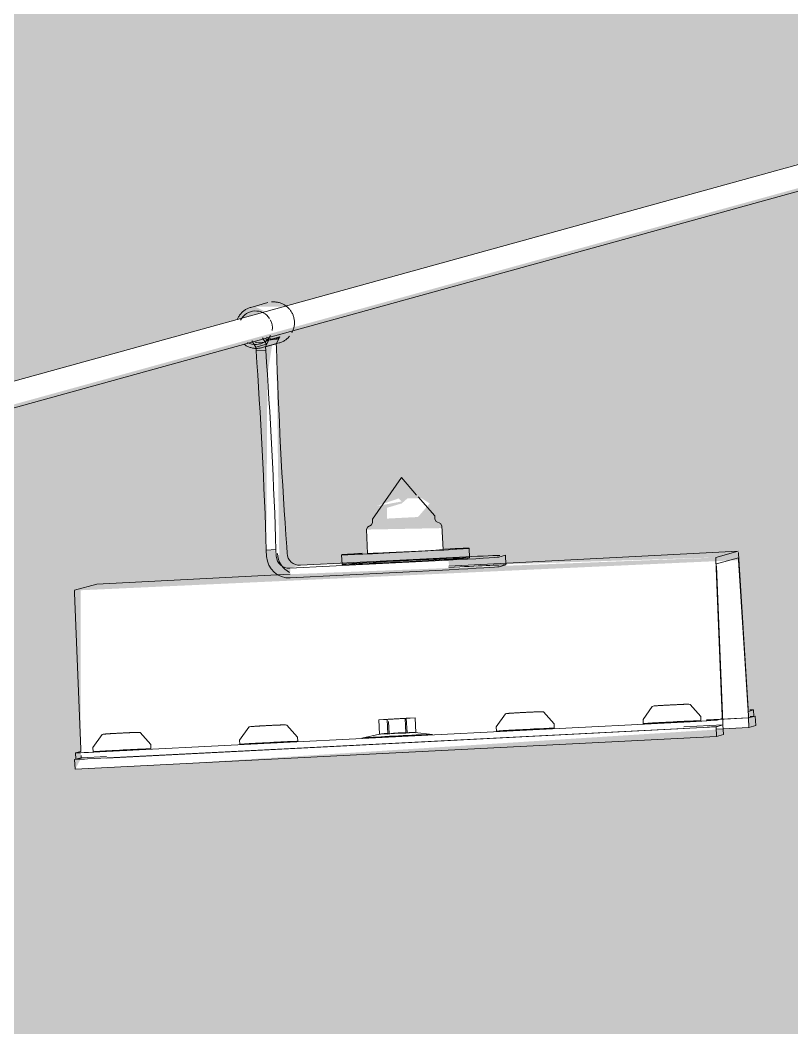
# Model space of a CAD drawing. Header units: millimetres. Extents: x 4237772 to 4686020, y -673 to 29459.
# Drawn here: x 4293695.9 to 4293935.9, y 10424.9 to 10738.1 of the extents above; entities that cross this region are included whole.
import ezdxf

# ---------------------------------------------------------------- set-up
doc = ezdxf.new("R2010")
doc.units = ezdxf.units.MM
doc.layers.add('A-ROOF-PATT', color=132, linetype='Continuous', lineweight=5)
doc.layers.add('Q-SPCQ', color=91, linetype='Continuous', lineweight=5)

# ---------------------------------------------------------------- blocks, each defined once
blk = doc.blocks.new('Static Line_Sayfa_Metal Deck_Pan Mount - Up to 15 _ pitch - Max 2 Users-1848369-SECTION - GRIDS C4-C5')
at = {"layer": 'Q-SPCQ'}
for p, q in [((4295948.37, 11248.74), (4293287.07, 10513.51)), ((4293289.2, 10505.8), (4295950.5, 11241.03)), ((4293772.96, 10650.34), (4293767.65, 10648.87)), ((4293774.36, 10650.57), (4293774.1, 10650.55)), ((4293767.9, 10638.48), (4293769.19, 10636.48)), ((4293769.19, 10636.48), (4293772.54, 10637.41)), ((4293771.11, 10636.34), (4293776.42, 10637.81)), ((4293772.54, 10637.41), (4293771.25, 10639.4)), ((4293772.18, 10636.63), (4293773.26, 10638.75)), ((4293772.18, 10636.63), (4293775.53, 10637.56)), ((4293773.26, 10638.75), (4293776.61, 10639.68)), ((4293776.61, 10639.68), (4293775.53, 10637.56)), ((4293775.53, 10637.56), (4293775.6, 10636.39)), ((4293769.19, 10636.48), (4293769.25, 10635.31)), ((4293769.25, 10635.31), (4293772.24, 10635.46)), ((4293772.24, 10635.46), (4293772.18, 10636.63)), ((4293805.45, 10583.05), (4293814.5, 10595.95)), ((4293819.19, 10590.54), (4293814.5, 10595.95)), ((4293824.82, 10584.05), (4293819.67, 10589.98)), ((4293824.88, 10583.02), (4293824.82, 10584.05)), ((4293805.13, 10581.29), (4293803.94, 10580.52)), ((4293805.5, 10582.02), (4293805.13, 10581.29)), ((4293805.45, 10583.05), (4293805.5, 10582.02)), ((4293824.88, 10583.02), (4293825.32, 10582.33)), ((4293826.58, 10581.69), (4293825.32, 10582.33)), ((4293827.03, 10580.99), (4293826.58, 10581.69)), ((4293827.41, 10573.59), (4293827.03, 10580.99)), ((4293803.56, 10579.78), (4293803.94, 10580.52)), ((4293803.56, 10579.78), (4293803.95, 10572.38)), ((4293778.79, 10574.48), (4293778.89, 10572.48)), ((4293775.43, 10573.55), (4293772.44, 10573.4)), ((4293772.44, 10573.4), (4293772.54, 10571.4)), ((4293775.54, 10571.55), (4293775.43, 10573.55)), ((4293783.09, 10568.69), (4293832.48, 10571.21)), ((4293795.83, 10571.96), (4293795.99, 10568.96)), ((4293919.24, 10573.05), (4293829.22, 10568.45)), ((4293835.68, 10571.01), (4293835.53, 10574)), ((4293844.72, 10571.23), (4293846.82, 10571.81)), ((4293846.98, 10568.82), (4293846.83, 10571.81)), ((4293919.24, 10573.05), (4293912.29, 10571.13)), ((4293922.34, 10524.03), (4293919.32, 10572.32)), ((4293829.12, 10570.29), (4293779.73, 10567.76)), ((4293832.63, 10568.22), (4293829.24, 10568.04)), ((4293844.87, 10568.23), (4293846.97, 10568.81)), ((4293912.29, 10570.37), (4293914.26, 10521.8)), ((4293912.46, 10569.15), (4293919.28, 10571.04)), ((4293914.43, 10519.82), (4293912.46, 10568.39)), ((4293919.36, 10570.3), (4293922.38, 10522.01)), ((4293779.83, 10565.92), (4293719.68, 10562.85)), ((4293779.89, 10564.77), (4293829.28, 10567.29)), ((4293712.73, 10560.93), (4293719.68, 10562.85)), ((4293714.7, 10511.59), (4293712.73, 10560.16)), ((4293815.99, 10521.18), (4293810.38, 10520.9)), ((4293815.58, 10521.07), (4293818.69, 10521.28)), ((4293818.69, 10521.28), (4293815.99, 10521.18)), ((4293815.99, 10521.18), (4293816.23, 10516.6)), ((4293818.69, 10521.28), (4293818.92, 10516.66)), ((4293907.65, 10520.39), (4293907.58, 10521.71)), ((4293922.43, 10521.27), (4293909.28, 10520.59)), ((4293909.47, 10520.61), (4293922.46, 10521.27)), ((4293924, 10523.73), (4293922.42, 10523.29)), ((4293924.52, 10521.84), (4293922.43, 10521.27)), ((4293922.43, 10521.27), (4293922.58, 10518.27)), ((4293922.46, 10521.27), (4293924.1, 10521.73)), ((4293924.11, 10521.73), (4293924.01, 10523.73)), ((4293924.68, 10518.85), (4293924.52, 10521.84)), ((4293712.81, 10508.28), (4293912.37, 10518.49)), ((4293722.68, 10510.79), (4293902.28, 10519.97)), ((4293722.78, 10508.79), (4293902.39, 10517.97)), ((4293810.38, 10520.9), (4293807.39, 10520.7)), ((4293807.39, 10520.7), (4293809.98, 10520.78)), ((4293807.63, 10516.15), (4293807.39, 10520.7)), ((4293809.98, 10520.78), (4293815.58, 10521.07)), ((4293809.98, 10520.78), (4293810.21, 10516.23)), ((4293810.42, 10520.16), (4293810.62, 10516.34)), ((4293815.58, 10521.07), (4293815.82, 10516.49)), ((4293843.97, 10518.44), (4293844.04, 10517.13)), ((4293862.01, 10518.06), (4293861.94, 10519.37)), ((4293889.61, 10520.78), (4293889.67, 10519.47)), ((4293914.46, 10519.06), (4293902.36, 10518.45)), ((4293914.46, 10519.06), (4293912.37, 10518.49)), ((4293912.37, 10518.49), (4293912.52, 10515.49)), ((4293912.4, 10517.75), (4293922.58, 10518.27)), ((4293914.26, 10521.03), (4293912.68, 10520.6)), ((4293912.79, 10518.6), (4293914.43, 10519.06)), ((4293914.62, 10516.07), (4293914.46, 10519.06)), ((4293922.58, 10518.27), (4293924.68, 10518.85)), ((4293712.96, 10505.28), (4293912.52, 10515.49)), ((4293782.19, 10513.97), (4293782.12, 10515.29)), ((4293807.68, 10516.16), (4293802.15, 10514.99)), ((4293810.66, 10515.47), (4293807.67, 10515.27)), ((4293807.67, 10515.27), (4293810.26, 10515.36)), ((4293810.26, 10515.36), (4293815.86, 10515.65)), ((4293816.27, 10515.76), (4293810.66, 10515.47)), ((4293815.86, 10515.65), (4293818.97, 10515.85)), ((4293818.97, 10515.85), (4293816.27, 10515.76)), ((4293824.08, 10516.12), (4293818.62, 10516.7)), ((4293912.52, 10515.49), (4293914.62, 10516.07)), ((4293718.51, 10512.03), (4293718.57, 10510.71)), ((4293736.55, 10511.64), (4293736.48, 10512.95)), ((4293764.14, 10514.36), (4293764.21, 10513.05)), ((4293712.81, 10508.28), (4293714.9, 10508.86)), ((4293713.11, 10510.39), (4293713.22, 10508.39)), ((4293713.12, 10510.39), (4293714.7, 10510.83)), ((4293714.87, 10508.85), (4293713.23, 10508.39)), ((4293722.76, 10509.26), (4293714.9, 10508.86)), ((4293712.96, 10505.28), (4293712.81, 10508.28))]:
    blk.add_line(p, q, dxfattribs=at)
at = {"layer": 'Q-SPCQ', "flags": 128}
for points in [[(4293780.4, 10640.96), (4293780.52, 10641.19), (4293780.63, 10641.42), (4293780.73, 10641.66), (4293780.82, 10641.9), (4293780.91, 10642.15), (4293780.98, 10642.4), (4293781.04, 10642.65), (4293781.09, 10642.91), (4293781.13, 10643.16), (4293781.16, 10643.42), (4293781.18, 10643.68), (4293781.2, 10643.94), (4293781.2, 10644.2), (4293781.19, 10644.46), (4293781.17, 10644.72), (4293781.13, 10644.98), (4293781.09, 10645.23), (4293781.04, 10645.49), (4293780.98, 10645.74), (4293780.91, 10645.99), (4293780.83, 10646.24), (4293780.74, 10646.48), (4293780.64, 10646.72), (4293780.53, 10646.95), (4293780.41, 10647.18), (4293780.28, 10647.41), (4293780.14, 10647.63), (4293779.99, 10647.84), (4293779.84, 10648.05), (4293779.68, 10648.25), (4293779.5, 10648.45), (4293779.33, 10648.64), (4293779.14, 10648.82), (4293778.95, 10648.99), (4293778.75, 10649.16), (4293778.54, 10649.32), (4293778.33, 10649.47), (4293778.11, 10649.61), (4293777.89, 10649.74), (4293777.66, 10649.86), (4293777.42, 10649.98), (4293777.18, 10650.08), (4293776.94, 10650.18), (4293776.7, 10650.26), (4293776.45, 10650.34), (4293776.19, 10650.4), (4293775.94, 10650.46), (4293775.68, 10650.5), (4293775.43, 10650.53), (4293775.17, 10650.56), (4293774.91, 10650.57), (4293774.65, 10650.57), (4293774.39, 10650.57), (4293774.36, 10650.57)], [(4293767.65, 10648.87), (4293767.4, 10648.8), (4293767.15, 10648.71), (4293766.91, 10648.62), (4293766.67, 10648.51), (4293766.43, 10648.4), (4293766.2, 10648.28), (4293765.98, 10648.15), (4293765.76, 10648.01), (4293765.55, 10647.86), (4293765.34, 10647.7), (4293765.14, 10647.53), (4293764.94, 10647.36), (4293764.76, 10647.18), (4293764.58, 10646.99), (4293764.41, 10646.8), (4293764.24, 10646.59), (4293764.09, 10646.39), (4293763.94, 10646.17), (4293763.8, 10645.95), (4293763.67, 10645.72), (4293763.55, 10645.49), (4293763.44, 10645.26), (4293763.34, 10645.02)], [(4293765.53, 10637.36), (4293765.74, 10637.21), (4293765.96, 10637.07), (4293766.19, 10636.94), (4293766.42, 10636.82), (4293766.65, 10636.7), (4293766.89, 10636.6), (4293767.13, 10636.51), (4293767.38, 10636.42), (4293767.62, 10636.35), (4293767.88, 10636.28), (4293768.13, 10636.23), (4293768.39, 10636.18), (4293768.65, 10636.15), (4293768.91, 10636.12), (4293769.17, 10636.11), (4293769.43, 10636.11), (4293769.69, 10636.11), (4293769.71, 10636.11)], [(4293776.42, 10637.81), (4293776.67, 10637.88), (4293776.92, 10637.97), (4293777.16, 10638.06), (4293777.4, 10638.17), (4293777.64, 10638.28), (4293777.87, 10638.4), (4293778.09, 10638.53), (4293778.31, 10638.67), (4293778.52, 10638.82), (4293778.73, 10638.98), (4293778.93, 10639.15), (4293779.13, 10639.32), (4293779.31, 10639.5), (4293779.49, 10639.69), (4293779.66, 10639.89)], [(4293769.71, 10636.11), (4293769.97, 10636.13), (4293770.23, 10636.16), (4293770.48, 10636.2), (4293770.74, 10636.25), (4293770.99, 10636.31), (4293771.11, 10636.34)], [(4293889.61, 10520.78), (4293892.5, 10524.84), (4293892.55, 10524.85)], [(4293907.58, 10521.71), (4293904.29, 10525.44), (4293903.83, 10525.5), (4293903.65, 10525.51), (4293903.54, 10525.51), (4293903.46, 10525.51), (4293903.39, 10525.51), (4293903.31, 10525.51), (4293903.23, 10525.51), (4293903.15, 10525.51), (4293903.07, 10525.5), (4293902.98, 10525.5), (4293902.88, 10525.5), (4293902.78, 10525.49), (4293902.67, 10525.49), (4293902.56, 10525.49), (4293902.44, 10525.48), (4293902.31, 10525.48), (4293902.18, 10525.47), (4293902.04, 10525.46), (4293901.9, 10525.46), (4293901.75, 10525.45), (4293901.59, 10525.45), (4293901.44, 10525.44), (4293901.27, 10525.43), (4293901.1, 10525.42), (4293900.93, 10525.42), (4293900.76, 10525.41), (4293900.58, 10525.4), (4293900.39, 10525.39), (4293900.21, 10525.38), (4293900.02, 10525.37), (4293899.83, 10525.36), (4293899.63, 10525.35), (4293899.44, 10525.34), (4293899.24, 10525.33), (4293899.04, 10525.32), (4293898.84, 10525.31), (4293898.64, 10525.3), (4293898.44, 10525.29), (4293898.24, 10525.28), (4293898.04, 10525.27), (4293897.84, 10525.26), (4293897.64, 10525.25), (4293897.44, 10525.24), (4293897.24, 10525.23), (4293897.05, 10525.22), (4293896.86, 10525.21), (4293896.67, 10525.2), (4293896.48, 10525.19), (4293896.29, 10525.18), (4293896.11, 10525.17), (4293895.93, 10525.16), (4293895.76, 10525.15), (4293895.59, 10525.14), (4293895.42, 10525.13), (4293895.26, 10525.12), (4293895.11, 10525.11), (4293894.96, 10525.1), (4293894.81, 10525.09), (4293894.67, 10525.08), (4293894.53, 10525.08), (4293894.4, 10525.07), (4293894.28, 10525.06), (4293894.16, 10525.05), (4293894.05, 10525.04), (4293893.95, 10525.04), (4293893.85, 10525.03), (4293893.75, 10525.02), (4293893.67, 10525.02), (4293893.58, 10525.01), (4293893.51, 10525), (4293893.43, 10525), (4293893.36, 10524.99), (4293893.28, 10524.98), (4293893.19, 10524.97), (4293893.06, 10524.96), (4293892.81, 10524.91), (4293892.55, 10524.85)], [(4293843.97, 10518.44), (4293846.86, 10522.5), (4293846.91, 10522.52)], [(4293861.94, 10519.37), (4293858.65, 10523.11), (4293858.19, 10523.17), (4293858.01, 10523.17), (4293857.91, 10523.18), (4293857.82, 10523.18), (4293857.75, 10523.18), (4293857.67, 10523.17), (4293857.6, 10523.17), (4293857.52, 10523.17), (4293857.43, 10523.17), (4293857.34, 10523.17), (4293857.24, 10523.16), (4293857.14, 10523.16), (4293857.03, 10523.16), (4293856.92, 10523.15), (4293856.8, 10523.15), (4293856.67, 10523.14), (4293856.54, 10523.14), (4293856.4, 10523.13), (4293856.26, 10523.12), (4293856.11, 10523.12), (4293855.96, 10523.11), (4293855.8, 10523.1), (4293855.63, 10523.1), (4293855.47, 10523.09), (4293855.29, 10523.08), (4293855.12, 10523.07), (4293854.94, 10523.06), (4293854.76, 10523.06), (4293854.57, 10523.05), (4293854.38, 10523.04), (4293854.19, 10523.03), (4293853.99, 10523.02), (4293853.8, 10523.01), (4293853.6, 10523), (4293853.4, 10522.99), (4293853.2, 10522.98), (4293853, 10522.97), (4293852.8, 10522.96), (4293852.6, 10522.95), (4293852.4, 10522.94), (4293852.2, 10522.93), (4293852, 10522.92), (4293851.8, 10522.91), (4293851.61, 10522.9), (4293851.41, 10522.89), (4293851.22, 10522.88), (4293851.03, 10522.87), (4293850.84, 10522.85), (4293850.66, 10522.84), (4293850.47, 10522.83), (4293850.3, 10522.82), (4293850.12, 10522.81), (4293849.95, 10522.8), (4293849.79, 10522.79), (4293849.63, 10522.79), (4293849.47, 10522.78), (4293849.32, 10522.77), (4293849.17, 10522.76), (4293849.03, 10522.75), (4293848.9, 10522.74), (4293848.77, 10522.73), (4293848.64, 10522.73), (4293848.53, 10522.72), (4293848.41, 10522.71), (4293848.31, 10522.7), (4293848.21, 10522.7), (4293848.12, 10522.69), (4293848.03, 10522.68), (4293847.95, 10522.68), (4293847.87, 10522.67), (4293847.79, 10522.66), (4293847.72, 10522.66), (4293847.64, 10522.65), (4293847.55, 10522.64), (4293847.42, 10522.62), (4293847.17, 10522.58), (4293846.91, 10522.52)], [(4293764.14, 10514.36), (4293767.03, 10518.42), (4293767.08, 10518.43)], [(4293782.12, 10515.29), (4293778.83, 10519.03), (4293778.36, 10519.08), (4293778.19, 10519.09), (4293778.08, 10519.09), (4293778, 10519.09), (4293777.92, 10519.09), (4293777.85, 10519.09), (4293777.77, 10519.09), (4293777.69, 10519.09), (4293777.61, 10519.09), (4293777.52, 10519.08), (4293777.42, 10519.08), (4293777.32, 10519.08), (4293777.21, 10519.07), (4293777.1, 10519.07), (4293776.98, 10519.06), (4293776.85, 10519.06), (4293776.72, 10519.05), (4293776.58, 10519.05), (4293776.44, 10519.04), (4293776.29, 10519.03), (4293776.13, 10519.03), (4293775.97, 10519.02), (4293775.81, 10519.01), (4293775.64, 10519.01), (4293775.47, 10519), (4293775.29, 10518.99), (4293775.11, 10518.98), (4293774.93, 10518.97), (4293774.75, 10518.96), (4293774.56, 10518.96), (4293774.37, 10518.95), (4293774.17, 10518.94), (4293773.98, 10518.93), (4293773.78, 10518.92), (4293773.58, 10518.91), (4293773.38, 10518.9), (4293773.18, 10518.89), (4293772.98, 10518.88), (4293772.78, 10518.87), (4293772.58, 10518.86), (4293772.38, 10518.85), (4293772.18, 10518.83), (4293771.98, 10518.82), (4293771.78, 10518.81), (4293771.59, 10518.8), (4293771.39, 10518.79), (4293771.2, 10518.78), (4293771.02, 10518.77), (4293770.83, 10518.76), (4293770.65, 10518.75), (4293770.47, 10518.74), (4293770.3, 10518.73), (4293770.13, 10518.72), (4293769.96, 10518.71), (4293769.8, 10518.7), (4293769.65, 10518.69), (4293769.49, 10518.68), (4293769.35, 10518.68), (4293769.21, 10518.67), (4293769.07, 10518.66), (4293768.94, 10518.65), (4293768.82, 10518.64), (4293768.7, 10518.63), (4293768.59, 10518.63), (4293768.48, 10518.62), (4293768.39, 10518.61), (4293768.29, 10518.61), (4293768.2, 10518.6), (4293768.12, 10518.59), (4293768.04, 10518.59), (4293767.97, 10518.58), (4293767.89, 10518.57), (4293767.82, 10518.57), (4293767.73, 10518.56), (4293767.6, 10518.54), (4293767.35, 10518.5), (4293767.08, 10518.43)], [(4293718.51, 10512.03), (4293721.39, 10516.08), (4293721.45, 10516.1)], [(4293736.48, 10512.95), (4293733.19, 10516.69), (4293732.73, 10516.75), (4293732.55, 10516.76), (4293732.44, 10516.76), (4293732.36, 10516.76), (4293732.28, 10516.76), (4293732.21, 10516.76), (4293732.13, 10516.76), (4293732.05, 10516.75), (4293731.97, 10516.75), (4293731.88, 10516.75), (4293731.78, 10516.75), (4293731.68, 10516.74), (4293731.57, 10516.74), (4293731.46, 10516.73), (4293731.34, 10516.73), (4293731.21, 10516.72), (4293731.08, 10516.72), (4293730.94, 10516.71), (4293730.8, 10516.71), (4293730.65, 10516.7), (4293730.49, 10516.69), (4293730.34, 10516.69), (4293730.17, 10516.68), (4293730, 10516.67), (4293729.83, 10516.66), (4293729.66, 10516.66), (4293729.48, 10516.65), (4293729.29, 10516.64), (4293729.11, 10516.63), (4293728.92, 10516.62), (4293728.73, 10516.61), (4293728.53, 10516.6), (4293728.34, 10516.59), (4293728.14, 10516.58), (4293727.94, 10516.57), (4293727.74, 10516.56), (4293727.54, 10516.55), (4293727.34, 10516.54), (4293727.14, 10516.53), (4293726.94, 10516.52), (4293726.74, 10516.51), (4293726.54, 10516.5), (4293726.34, 10516.49), (4293726.14, 10516.48), (4293725.95, 10516.47), (4293725.76, 10516.46), (4293725.57, 10516.45), (4293725.38, 10516.44), (4293725.19, 10516.43), (4293725.01, 10516.42), (4293724.83, 10516.41), (4293724.66, 10516.4), (4293724.49, 10516.39), (4293724.32, 10516.38), (4293724.16, 10516.37), (4293724.01, 10516.36), (4293723.86, 10516.35), (4293723.71, 10516.34), (4293723.57, 10516.33), (4293723.43, 10516.32), (4293723.3, 10516.32), (4293723.18, 10516.31), (4293723.06, 10516.3), (4293722.95, 10516.29), (4293722.85, 10516.29), (4293722.75, 10516.28), (4293722.65, 10516.27), (4293722.57, 10516.27), (4293722.48, 10516.26), (4293722.41, 10516.25), (4293722.33, 10516.25), (4293722.26, 10516.24), (4293722.18, 10516.23), (4293722.09, 10516.22), (4293721.96, 10516.21), (4293721.71, 10516.16), (4293721.45, 10516.1)]]:
    blk.add_lwpolyline(points, dxfattribs=at)
at = {"layer": 'Q-SPCQ'}
for centre, major_axis, ratio, start_param, end_param in [((4293769.1, 10642.53), (-1.39, 5.03), 0.999054, 6.064948, 7.112145), ((4293769.1, 10642.53), (-1.39, 5.03), 0.999054, 5.01775, 6.064948), ((4293769.1, 10642.53), (-1.39, 5.03), 0.999054, 4.283809, 4.942423), ((4293769.1, 10642.53), (-1.39, 5.03), 0.999054, 2.923355, 3.970552), ((4293769.1, 10642.53), (-1.39, 5.03), 0.999054, 2.376458, 2.923355), ((4293770.34, 10643.21), (-1.42, 5.14), 0.999054, 2.606455, 3.451522), ((4293773.7, 10644.14), (-1.42, 5.14), 0.999054, 2.606455, 3.451522), ((4293774.97, 10644.15), (-1.39, 5.03), 0.999054, 2.376018, 2.923355), ((4293774.97, 10644.15), (-1.39, 5.03), 0.999054, 2.923355, 3.141593), ((4293768.21, 10603.63), (-3.58, 69.91), 0.042464, 4.263032, 5.180598), ((4293771.21, 10603.78), (-3.58, 69.91), 0.042464, 4.263032, 5.180598), ((4293779.82, 10606.16), (-3.58, 69.91), 0.042464, 1.121439, 2.039005), ((4293779.53, 10571.76), (-1.86, 6.75), 0.999054, 1.352559, 2.923355), ((4293779.53, 10571.76), (-1.07, 3.86), 0.999054, 1.352559, 2.923355), ((4293782.88, 10572.68), (-1.86, 6.75), 0.999054, 1.352559, 2.399756), ((4293782.88, 10572.68), (-1.07, 3.86), 0.999054, 1.352559, 2.923355), ((4293815.68, 10572.98), (19.85, 1.02), 0.009417, 3.099114, 6.240706), ((4293815.68, 10572.98), (19.85, 1.02), 0.009417, 2.313715, 3.099114), ((4293815.68, 10572.98), (11.73, 0.6), 0.009417, 3.099114, 6.240706), ((4293815.68, 10572.98), (19.85, 1.02), 0.009417, 6.240706, 7.195383), ((4293829.75, 10570.46), (14.98, 0.77), 0.009417, 4.66991, 6.240706), ((4293831.85, 10571.04), (14.98, 0.77), 0.009417, 0.48112, 1.528317), ((4293919.29, 10572.05), (-0.051, 0.999), 0.042464, 4.973974, 5.41352), ((4293815.83, 10569.99), (19.85, 1.02), 0.009417, 3.099114, 6.240706), ((4293815.83, 10569.99), (19.85, 1.02), 0.009417, 6.240706, 9.382299), ((4293829.91, 10567.47), (14.98, 0.77), 0.009417, 4.66991, 6.240706), ((4293832, 10568.04), (14.98, 0.77), 0.009417, 6.240706, 7.811503), ((4293912.34, 10570.13), (-0.051, 0.999), 0.042464, 0.009426, 1.328063), ((4293912.51, 10568.16), (-0.051, 0.999), 0.042464, 0.009426, 0.229199), ((4293919.33, 10570.04), (-0.051, 0.999), 0.042464, 4.973974, 6.283185), ((4293712.79, 10559.93), (-0.051, 0.999), 0.042464, 0.229199, 1.328063), ((4293914.21, 10522.03), (-0.051, 0.999), 0.042464, 3.370791, 4.469655), ((4293922.41, 10522.27), (-0.051, 0.999), 0.042464, 1.832382, 2.931246), ((4293922.37, 10524.29), (-0.051, 0.999), 0.042464, 2.931246, 3.141593), ((4293914.02, 10523.22), (9.99, 0.51), 0.009417, 6.240706, 6.764305), ((4293914.13, 10521.22), (9.99, 0.51), 0.009417, 6.240706, 6.764305), ((4293853.02, 10517.59), (8.99, 0.46), 0.009417, 3.099114, 6.240706), ((4293853.02, 10517.59), (8.99, 0.46), 0.009417, 6.240706, 9.382299), ((4293898.66, 10519.93), (8.99, 0.46), 0.009417, 3.099114, 6.240706), ((4293898.66, 10519.93), (8.99, 0.46), 0.009417, 6.240706, 9.382299), ((4293902.7, 10520.09), (9.99, 0.51), 0.009417, 4.66991, 6.240706), ((4293902.81, 10518.09), (9.99, 0.51), 0.009417, 5.455308, 6.240706), ((4293914.38, 10520.05), (-0.051, 0.999), 0.042464, 3.151019, 4.469655), ((4293813.11, 10515.55), (10.99, 0.57), 0.009417, 3.099114, 6.240706), ((4293813.11, 10515.55), (10.99, 0.57), 0.009417, 6.240706, 9.382299), ((4293773.2, 10513.51), (8.99, 0.46), 0.009417, 3.099114, 6.240706), ((4293773.2, 10513.51), (8.99, 0.46), 0.009417, 6.240706, 9.382299), ((4293723.1, 10510.9), (9.99, 0.51), 0.009417, 3.099114, 4.66991), ((4293714.65, 10511.83), (-0.051, 0.999), 0.042464, 3.370791, 4.469655), ((4293714.82, 10509.85), (-0.051, 0.999), 0.042464, 3.151019, 4.469655), ((4293727.56, 10511.18), (8.99, 0.46), 0.009417, 3.099114, 6.240706), ((4293727.56, 10511.18), (8.99, 0.46), 0.009417, 6.240706, 9.382299), ((4293723.2, 10508.9), (9.99, 0.51), 0.009417, 3.099114, 3.884512)]:
    blk.add_ellipse(centre, major_axis=major_axis, ratio=ratio, start_param=start_param, end_param=end_param, dxfattribs=at)
for points in [[(4293807.63, 10516.15), (4293808.12, 10516.26), (4293809.11, 10516.41), (4293810.11, 10516.39), (4293810.62, 10516.34)], [(4293810.21, 10516.23), (4293809.78, 10516.3), (4293808.91, 10516.35), (4293808.05, 10516.24), (4293807.63, 10516.15)], [(4293815.82, 10516.49), (4293814.88, 10516.53), (4293813.01, 10516.52), (4293811.14, 10516.35), (4293810.21, 10516.23)], [(4293810.62, 10516.34), (4293811.55, 10516.46), (4293813.41, 10516.63), (4293815.29, 10516.64), (4293816.23, 10516.6)], [(4293818.92, 10516.66), (4293818.4, 10516.71), (4293817.36, 10516.73), (4293816.33, 10516.6), (4293815.82, 10516.49)], [(4293816.23, 10516.6), (4293816.67, 10516.69), (4293817.57, 10516.79), (4293818.47, 10516.73), (4293818.92, 10516.66)]]:
    blk.add_open_spline(points, degree=3, dxfattribs=at)

msp = doc.modelspace()

# ---------------------------------------------------------------- hatches: boundary and pattern name
at = {"layer": 'A-ROOF-PATT'}
h = msp.add_hatch(dxfattribs=at)
h.set_pattern_fill('FP_9', color=256, style=0, pattern_type=2)
h.set_pattern_definition([(3.05, (11919.841, -226018.123), (-59.9198678984, -0.0001809275), [])])
h.paths.add_polyline_path([(4278255.68, 9462.05), (4304897.93, 10866.67), (4309082.25, 11183.02), (4312463.32, 11362.94), (4312463.32, 11371.18), (4307185.57, 11099.1), (4306080.21, 11191.54), (4305617.63, 11216.95), (4305509.43, 11211.19), (4305509.43, 11207.58), (4305370.15, 11202.35), (4305322.96, 11202.56), (4305322.96, 11253.77), (4305239.45, 11237.89), (4305233.47, 11233.29), (4305214.31, 11227.35), (4305195.68, 11226.59), (4305108.64, 11228.29), (4305090.65, 11237.89), (4305085.9, 11241.77), (4305077.26, 11254.33), (4305070.89, 11267.69), (4304908.71, 11237.89), (4304902.73, 11233.29), (4304883.58, 11227.35), (4304864.94, 11226.59), (4304777.9, 11228.29), (4304759.91, 11237.89), (4304755.16, 11241.77), (4304747.5, 11251.97), (4304741.64, 11271.56), (4304742.07, 11284.9), (4304743.01, 11290.33), (4304747.65, 11301.59), (4304755.57, 11311.94), (4304766.15, 11320), (4304777.9, 11324.88), (4304790.79, 11326.59), (4304842.4, 11328.79), (4305029.77, 11361.95), (4305029.77, 11503.7), (4300245.6, 11502.07), (4296195.35, 11286.53), (4296200.11, 11243.19), (4296189.61, 11242.7), (4296187.08, 11286.09), (4293584.51, 11149.87), (4293563.14, 11149.13), (4293330.85, 11136.75), (4278258.28, 9462.34)])
h.paths.add_polyline_path([(4292935.79, 10300.91), (4292935.63, 10306.94), (4292958.77, 10313.3), (4292980.53, 10316.43), (4292996.51, 10360.76), (4293017.04, 10366.43), (4293161.46, 10373.82), (4293182.23, 10324.73), (4293225.03, 10326.92), (4293225.03, 10323.88), (4293219.79, 10321.44), (4293219.89, 10319.42), (4293202.08, 10316.74), (4293202.2, 10314.53), (4293157.3, 10312.24), (4293155.83, 10318.34), (4293136.37, 10364.32), (4293017.33, 10357.15), (4293001.43, 10311.97), (4292998.28, 10310.11), (4292996.14, 10307.98), (4292980.57, 10305.41), (4292980.53, 10303.19), (4292978.28, 10303.08)])
h.paths.add_polyline_path([(4293052.75, 10369.96), (4293066.43, 10374.31), (4293066.01, 10382.53), (4293086.92, 10383.11), (4293087.47, 10372.59), (4293066.01, 10370.78)])
h.paths.add_polyline_path([(4293428.42, 10437.46), (4293295.97, 10432.25), (4293296.03, 10434.13), (4293299.23, 10435.01), (4293345.27, 10436.61), (4293345.42, 10434.78), (4293428.43, 10437.46)])
h.paths.add_polyline_path([(4293229.11, 10371.61), (4293231.05, 10375.18), (4293230.86, 10377.44), (4293230.82, 10427.25), (4293435.5, 10436.63), (4293438.52, 10384.58), (4293430.42, 10384.17), (4293428.66, 10381.82), (4293243.98, 10372.37)])
h.paths.add_polyline_path([(4293048.99, 10392.78), (4293044, 10392.53), (4293045.59, 10439.9), (4293050.62, 10439.38), (4293050.58, 10413.73), (4293049.99, 10405.88)])
h.paths.add_polyline_path([(4293049.6, 10372.8), (4293050.58, 10407.95), (4293052.73, 10406.06), (4293053.28, 10373.82), (4293052.75, 10373.67)])
h.paths.add_polyline_path([(4293065.61, 10384.68), (4293070.9, 10390.47), (4293080.55, 10392.1), (4293084.84, 10390.85), (4293084.84, 10386.22), (4293068.39, 10384.81)])
h.paths.add_polyline_path([(4293291.68, 10437.88), (4293289.37, 10439.76), (4293288.58, 10439.72), (4293288.38, 10501.79), (4293290.31, 10503.51), (4293291.68, 10503.89), (4293292.6, 10438.13)])
h.paths.add_polyline_path([(4293670.35, 10504.3), (4293537.9, 10499.09), (4293537.96, 10500.97), (4293541.16, 10501.85), (4293587.2, 10503.45), (4293587.35, 10501.61), (4293670.36, 10504.3)])
h.paths.add_polyline_path([(4293471.03, 10438.44), (4293472.98, 10442.02), (4293472.79, 10444.28), (4293472.74, 10494.09), (4293677.43, 10503.46), (4293680.45, 10451.42), (4293672.35, 10451.01), (4293670.59, 10448.65), (4293491.46, 10439.49)])
h.paths.add_polyline_path([(4293320.1, 10438.71), (4293319.72, 10446.12), (4293343.2, 10446.58), (4293343.55, 10439.91), (4293322.8, 10438.78)])
h.paths.add_polyline_path([(4293322.75, 10453.38), (4293329.75, 10455.8), (4293330.52, 10454.83), (4293322.8, 10453.39)])
h.paths.add_polyline_path([(4293326.09, 10449.53), (4293326.09, 10452.87), (4293330.68, 10454.24), (4293332.49, 10455.8), (4293336.98, 10455.8), (4293339.4, 10454.24), (4293335.77, 10450.03), (4293330.65, 10449.76)])
h.paths.add_polyline_path([(4293533.61, 10504.71), (4293532.96, 10506.68), (4293530.43, 10508.82), (4293530.31, 10568.63), (4293531.32, 10570.09), (4293533.61, 10570.72), (4293534.53, 10504.97)])
h.paths.add_polyline_path([(4293912.28, 10571.13), (4293908.06, 10570.92), (4293779.83, 10565.92), (4293779.89, 10567.8), (4293783.09, 10568.69), (4293829.12, 10570.29), (4293829.28, 10568.45), (4293912.29, 10571.13)])
h.paths.add_polyline_path([(4293712.96, 10505.28), (4293714.9, 10508.86), (4293714.72, 10511.11), (4293714.67, 10560.93), (4293919.36, 10570.3), (4293922.38, 10518.26), (4293738.93, 10506.61)])
h.paths.add_polyline_path([(4293562.03, 10505.54), (4293561.65, 10512.95), (4293585.21, 10511.83), (4293585.48, 10506.74), (4293564.73, 10505.61)])
h.paths.add_polyline_path([(4293287.3, 10505.74), (4293284.33, 10506.97), (4293280.79, 10507.64), (4293280.6, 10511.23), (4293286.91, 10514.54), (4293287.93, 10516.18), (4293293.38, 10515.42), (4293296.29, 10516.05), (4293527.46, 10582.08), (4293527.11, 10582.26), (4293535.3, 10582.26), (4293538.22, 10582.89), (4293771.95, 10647.61), (4293769.04, 10649.1), (4293777.23, 10649.1), (4293780.48, 10649.82), (4294013.88, 10714.44), (4294010.97, 10715.93), (4294019.16, 10715.93), (4294022.41, 10716.66), (4294255.81, 10781.28), (4294252.9, 10782.77), (4294261.09, 10782.77), (4294264.33, 10783.49), (4294497.74, 10848.12), (4294494.83, 10849.61), (4294503.02, 10849.61), (4294506.26, 10850.33), (4294739.67, 10914.96), (4294736.76, 10916.44), (4294744.94, 10916.44), (4294748.19, 10917.17), (4294981.6, 10981.79), (4294978.68, 10983.28), (4294986.87, 10983.28), (4294990.12, 10984), (4295220.82, 11050.01), (4295223.77, 11050.99), (4295228.8, 11050.12), (4295232.05, 11050.84), (4295462.74, 11116.85), (4295465.68, 11117.82), (4295470.73, 11116.96), (4295473.64, 11117.58), (4295704.67, 11183.69), (4295707.61, 11184.66), (4295712.66, 11183.79), (4295715.57, 11184.42), (4295949.22, 11249.18), (4295949.22, 11251.41), (4295954.58, 11250.63), (4295957.6, 11247.06), (4295957.83, 11242.65), (4293291.22, 10507.7), (4293288.97, 10510.45), (4293287.34, 10505.85)])
h.paths.add_polyline_path([(4293564.68, 10520.22), (4293571.68, 10522.64), (4293572.58, 10521.69), (4293569.26, 10521.07)])
h.paths.add_polyline_path([(4293568.01, 10516.37), (4293568.01, 10519.71), (4293572.61, 10521.07), (4293574.41, 10522.64), (4293578.91, 10522.64), (4293581.33, 10521.07), (4293577.69, 10516.86), (4293572.58, 10516.6)])
h.paths.add_polyline_path([(4293775.54, 10571.55), (4293774.88, 10573.52), (4293772.44, 10573.4), (4293772.76, 10627.76), (4293774.26, 10637.21), (4293775.55, 10637.21), (4293776.46, 10571.81)])
h.paths.add_polyline_path([(4294154.21, 10637.97), (4294021.76, 10632.76), (4294021.82, 10634.64), (4294025.02, 10635.52), (4294071.05, 10637.12), (4294071.21, 10635.29), (4294154.21, 10637.97)])
h.paths.add_polyline_path([(4293954.89, 10572.12), (4293956.83, 10575.69), (4293956.64, 10577.95), (4293956.6, 10627.76), (4294161.29, 10637.14), (4294164.31, 10585.1), (4294156.2, 10584.68), (4294154.45, 10582.33), (4293986.4, 10573.73)])
h.paths.add_polyline_path([(4293803.96, 10572.38), (4293803.57, 10579.79), (4293827.06, 10580.25), (4293827.4, 10573.58), (4293806.66, 10572.45)])
h.paths.add_polyline_path([(4293806.61, 10587.06), (4293813.61, 10589.48), (4293814.51, 10588.53), (4293811.19, 10587.91)])
h.paths.add_polyline_path([(4293809.94, 10583.2), (4293809.94, 10586.55), (4293814.53, 10587.91), (4293816.34, 10589.48), (4293820.84, 10589.48), (4293823.26, 10587.91), (4293819.62, 10583.7), (4293814.51, 10583.44)])
h.paths.add_polyline_path([(4294017.46, 10638.39), (4294016.81, 10640.36), (4294014.37, 10640.23), (4294014.17, 10702.3), (4294015.17, 10703.77), (4294017.46, 10704.4), (4294018.39, 10638.64)])
h.paths.add_polyline_path([(4294396.13, 10704.81), (4294263.68, 10699.6), (4294263.74, 10701.48), (4294266.94, 10702.36), (4294313.06, 10702.44), (4294313.13, 10702.13), (4294396.14, 10704.81)])
h.paths.add_polyline_path([(4294196.82, 10638.96), (4294198.76, 10642.53), (4294198.57, 10644.79), (4294198.53, 10694.6), (4294403.22, 10703.97), (4294406.24, 10651.93), (4294233.87, 10640.85)])
h.paths.add_polyline_path([(4294045.88, 10639.22), (4294045.5, 10646.63), (4294068.99, 10647.09), (4294069.33, 10640.42), (4294048.59, 10639.29)])
h.paths.add_polyline_path([(4294048.53, 10653.89), (4294055.54, 10656.31), (4294056.44, 10655.36), (4294053.12, 10654.75)])
h.paths.add_polyline_path([(4294051.87, 10650.04), (4294051.87, 10653.39), (4294056.46, 10654.75), (4294058.27, 10656.31), (4294062.76, 10656.31), (4294065.19, 10654.75), (4294061.55, 10650.54), (4294056.44, 10650.28)])
h.paths.add_polyline_path([(4294259.39, 10705.23), (4294258, 10707.16), (4294256.3, 10707.07), (4294256.1, 10769.14), (4294257.1, 10770.6), (4294259.39, 10771.23), (4294260.31, 10705.48)])
h.paths.add_polyline_path([(4294638.06, 10771.64), (4294505.61, 10766.43), (4294505.67, 10768.31), (4294508.87, 10769.2), (4294554.91, 10770.8), (4294555.06, 10768.96), (4294638.07, 10771.64)])
h.paths.add_polyline_path([(4294438.75, 10705.79), (4294440.69, 10709.37), (4294440.5, 10711.62), (4294440.46, 10761.44), (4294645.14, 10770.81), (4294648.17, 10718.77), (4294481.35, 10707.97)])
h.paths.add_polyline_path([(4294287.81, 10706.06), (4294287.43, 10713.46), (4294310.89, 10714.39), (4294311.26, 10707.25), (4294290.52, 10706.13)])
h.paths.add_polyline_path([(4294290.46, 10720.73), (4294297.46, 10723.15), (4294298.37, 10722.2), (4294295.05, 10721.58)])
h.paths.add_polyline_path([(4294293.8, 10716.88), (4294293.8, 10720.22), (4294298.39, 10721.58), (4294300.2, 10723.15), (4294304.69, 10723.15), (4294307.11, 10721.58), (4294303.48, 10717.37), (4294298.37, 10717.11)])
h.paths.add_polyline_path([(4294501.32, 10772.06), (4294499.93, 10773.99), (4294498.22, 10773.91), (4294498.59, 10827.51), (4294500.05, 10837.72), (4294501.33, 10837.72), (4294502.24, 10772.32)])
h.paths.add_polyline_path([(4294880, 10838.48), (4294875.77, 10838.26), (4294747.54, 10833.27), (4294747.6, 10835.15), (4294750.8, 10836.04), (4294796.84, 10837.64), (4294796.99, 10835.8), (4294880, 10838.48)])
h.paths.add_polyline_path([(4294680.67, 10772.63), (4294682.62, 10776.2), (4294682.43, 10778.46), (4294682.39, 10828.27), (4294887.07, 10837.65), (4294890.09, 10785.61), (4294881.99, 10785.19), (4294880.23, 10782.84), (4294728.82, 10775.09)])
h.paths.add_polyline_path([(4294529.74, 10772.89), (4294529.36, 10780.3), (4294552.84, 10780.76), (4294553.19, 10774.09), (4294532.44, 10772.96)])
h.paths.add_polyline_path([(4294532.39, 10787.57), (4294539.39, 10789.99), (4294540.16, 10789.01), (4294532.44, 10787.58)])
h.paths.add_polyline_path([(4294535.73, 10783.72), (4294535.73, 10787.06), (4294540.32, 10788.42), (4294542.13, 10789.99), (4294546.62, 10789.99), (4294549.04, 10788.42), (4294545.41, 10784.21), (4294540.3, 10783.95)])
h.paths.add_polyline_path([(4294743.25, 10838.9), (4294741.85, 10840.83), (4294740.15, 10840.74), (4294739.95, 10902.81), (4294740.96, 10904.28), (4294743.25, 10904.91), (4294744.17, 10839.15)])
h.paths.add_polyline_path([(4295121.92, 10905.32), (4294989.47, 10900.11), (4294989.53, 10901.99), (4294992.73, 10902.87), (4295038.76, 10904.47), (4295038.92, 10902.64), (4295121.92, 10905.32)])
h.paths.add_polyline_path([(4294922.6, 10839.47), (4294924.54, 10843.04), (4294924.36, 10845.3), (4294924.31, 10895.11), (4295129, 10904.48), (4295132.02, 10852.44), (4294976.29, 10842.21)])
h.paths.add_polyline_path([(4294771.67, 10839.73), (4294771.29, 10847.14), (4294794.75, 10848.06), (4294795.12, 10840.93), (4294774.37, 10839.8)])
h.paths.add_polyline_path([(4294774.32, 10854.41), (4294781.32, 10856.82), (4294782.22, 10855.87), (4294778.9, 10855.26)])
h.paths.add_polyline_path([(4294777.66, 10850.55), (4294777.66, 10853.9), (4294782.25, 10855.26), (4294784.05, 10856.82), (4294788.55, 10856.82), (4294790.97, 10855.26), (4294787.33, 10851.05), (4294782.22, 10850.79)])
h.paths.add_polyline_path([(4294985.18, 10905.74), (4294983.78, 10907.67), (4294982.08, 10907.58), (4294981.88, 10969.65), (4294982.89, 10971.11), (4294985.18, 10971.75), (4294986.1, 10905.99)])
h.paths.add_polyline_path([(4295363.85, 10972.15), (4295231.4, 10966.94), (4295231.46, 10968.83), (4295234.66, 10969.71), (4295280.69, 10971.31), (4295280.85, 10969.47), (4295363.85, 10972.15)])
h.paths.add_polyline_path([(4295164.53, 10906.3), (4295166.47, 10909.88), (4295166.29, 10912.13), (4295166.24, 10961.95), (4295370.93, 10971.32), (4295373.95, 10919.28), (4295223.1, 10909.3)])
h.paths.add_polyline_path([(4295013.6, 10906.57), (4295013.21, 10913.97), (4295036.7, 10914.44), (4295037.04, 10907.77), (4295016.3, 10906.64)])
h.paths.add_polyline_path([(4295016.25, 10921.24), (4295023.25, 10923.66), (4295024.02, 10922.69), (4295016.3, 10921.25)])
h.paths.add_polyline_path([(4295019.58, 10917.39), (4295019.58, 10920.73), (4295024.18, 10922.09), (4295025.98, 10923.66), (4295030.48, 10923.66), (4295032.9, 10922.09), (4295029.26, 10917.88), (4295024.15, 10917.62)])
h.paths.add_polyline_path([(4295227.1, 10972.57), (4295225.71, 10974.5), (4295224.01, 10974.42), (4295224.36, 11028.23), (4295224.81, 11037.95), (4295227.11, 11038.44), (4295228.03, 10972.83)])
h.paths.add_polyline_path([(4295605.77, 11038.99), (4295473.33, 11033.78), (4295473.38, 11035.66), (4295476.58, 11036.55), (4295522.66, 11037.4), (4295522.78, 11036.31), (4295605.78, 11038.99)])
h.paths.add_polyline_path([(4295406.46, 10973.14), (4295408.4, 10976.72), (4295408.21, 10978.97), (4295408.17, 11028.78), (4295612.86, 11038.16), (4295615.88, 10986.12), (4295607.77, 10985.7), (4295606.02, 10983.35), (4295465.03, 10976.14)])
h.paths.add_polyline_path([(4295255.52, 10973.4), (4295255.14, 10980.81), (4295278.6, 10981.74), (4295278.97, 10974.6), (4295258.23, 10973.47)])
h.paths.add_polyline_path([(4295258.18, 10988.08), (4295265.18, 10990.5), (4295266.08, 10989.55), (4295262.76, 10988.93)])
h.paths.add_polyline_path([(4295261.51, 10984.23), (4295261.51, 10987.57), (4295266.1, 10988.93), (4295267.91, 10990.5), (4295272.4, 10990.5), (4295274.83, 10988.93), (4295271.19, 10984.72), (4295266.08, 10984.46)])
h.paths.add_polyline_path([(4295469.03, 11039.41), (4295467.64, 11041.34), (4295465.94, 11041.25), (4295465.74, 11103.32), (4295466.74, 11104.79), (4295469.03, 11105.42), (4295471.24, 11040.02)])
h.paths.add_polyline_path([(4295847.71, 11105.83), (4295843.49, 11105.61), (4295715.25, 11100.62), (4295715.31, 11102.5), (4295718.71, 11103.39), (4295764.55, 11104.98), (4295764.7, 11103.15), (4295847.72, 11105.83)])
h.paths.add_polyline_path([(4295648.39, 11039.98), (4295650.33, 11043.55), (4295650.14, 11045.81), (4295650.1, 11095.62), (4295854.79, 11105), (4295857.81, 11052.95), (4295849.7, 11052.54), (4295847.95, 11050.18), (4295706.96, 11042.97)])
h.paths.add_polyline_path([(4295497.45, 11040.24), (4295497.07, 11047.65), (4295520.53, 11048.58), (4295520.9, 11041.44), (4295500.16, 11040.31)])
h.paths.add_polyline_path([(4295500.1, 11054.92), (4295507.11, 11057.33), (4295508.01, 11056.38), (4295504.69, 11055.77)])
h.paths.add_polyline_path([(4295503.44, 11051.06), (4295503.44, 11054.41), (4295508.03, 11055.77), (4295509.84, 11057.33), (4295514.33, 11057.33), (4295516.75, 11055.77), (4295513.12, 11051.56), (4295508.01, 11051.3)])
h.paths.add_polyline_path([(4295710.96, 11106.25), (4295709.57, 11108.18), (4295707.86, 11108.09), (4295707.67, 11170.16), (4295708.67, 11171.62), (4295710.96, 11172.26), (4295711.88, 11106.5)])
h.paths.add_polyline_path([(4295890.31, 11106.81), (4295892.26, 11110.39), (4295892.07, 11112.64), (4295892.03, 11162.46), (4295957.18, 11167.45), (4295957.24, 11169.34), (4295966.18, 11170.5), (4296006.48, 11171.82), (4296006.63, 11169.98), (4296080.7, 11175.82), (4296103.69, 11182.17), (4296125.6, 11185.31), (4296141.21, 11229.54), (4296162.1, 11235.31), (4296198.07, 11238.91), (4296211.52, 11242.7), (4296213.33, 11251.52), (4296231.93, 11253.05), (4296232.53, 11241.47), (4296244.71, 11241.24), (4296244.97, 11239.55), (4296306.52, 11242.7), (4296327.29, 11193.61), (4296370.1, 11195.8), (4296370.1, 11192.76), (4296364.92, 11189), (4296364.96, 11188.3), (4296347.14, 11185.88), (4296347.26, 11183.41), (4296302.36, 11181.12), (4296300.9, 11187.22), (4296281.44, 11233.2), (4296162.39, 11226.03), (4296146.49, 11180.85), (4296143.41, 11177.67), (4296141.21, 11176.86), (4296125.63, 11174.55), (4296125.6, 11172.07), (4296096.84, 11169.79), (4296099.73, 11119.79), (4295904.91, 11107.56)])
h.paths.add_polyline_path([(4295739.38, 11107.08), (4295739, 11114.48), (4295762.46, 11115.41), (4295762.83, 11108.28), (4295742.08, 11107.15)])
h.paths.add_polyline_path([(4296091.63, 11113.34), (4296091.62, 11113.34), (4296091.62, 11119.38)])
h.paths.add_polyline_path([(4295742.03, 11121.75), (4295747.81, 11125.46), (4295749.94, 11123.22), (4295746.62, 11122.6)])
h.paths.add_polyline_path([(4295745.37, 11117.9), (4295745.37, 11121.24), (4295749.96, 11122.6), (4295750.23, 11123.37), (4295754.26, 11125.46), (4295758.68, 11122.6), (4295755.05, 11118.4), (4295749.94, 11118.13)])
h.paths.add_polyline_path([(4295952.89, 11173.08), (4295950.6, 11174.97), (4295949.79, 11174.93), (4295949.79, 11234.05), (4295951.6, 11238.74), (4295952.93, 11237.89), (4295953.23, 11173.18), (4295952.99, 11173.11)])
h.paths.add_polyline_path([(4295981.31, 11173.91), (4295980.93, 11181.32), (4296004.41, 11181.79), (4296004.76, 11175.11), (4295984.01, 11173.98)])
h.paths.add_polyline_path([(4295983.96, 11188.59), (4295989.35, 11192.7), (4295991.73, 11190.03), (4295984.01, 11188.6)])
h.paths.add_polyline_path([(4295987.3, 11184.74), (4295987.3, 11188.08), (4295991.89, 11189.44), (4295992.16, 11190.21), (4295996.19, 11192.3), (4296000.61, 11189.44), (4295996.98, 11185.23), (4295991.86, 11184.97)])
h.paths.add_polyline_path([(4296210.67, 11253.56), (4296215.39, 11259.5), (4296224.69, 11260.98), (4296229.91, 11258.55), (4296229.91, 11255.1), (4296212.87, 11253.66)])
h.paths.add_polyline_path([(4305155.14, 11326.59), (4305173.14, 11328.79), (4305322.96, 11356.33), (4305322.96, 11503.7), (4305129.39, 11503.7), (4305129.39, 11326.59), (4305153.5, 11326.59)])

# ---------------------------------------------------------------- block references
at = {"layer": 'Q-SPCQ'}
msp.add_blockref('Static Line_Sayfa_Metal Deck_Pan Mount - Up to 15 _ pitch - Max 2 Users-1848369-SECTION - GRIDS C4-C5', (0, 0), dxfattribs=at)

doc.saveas('drawing.dxf')
